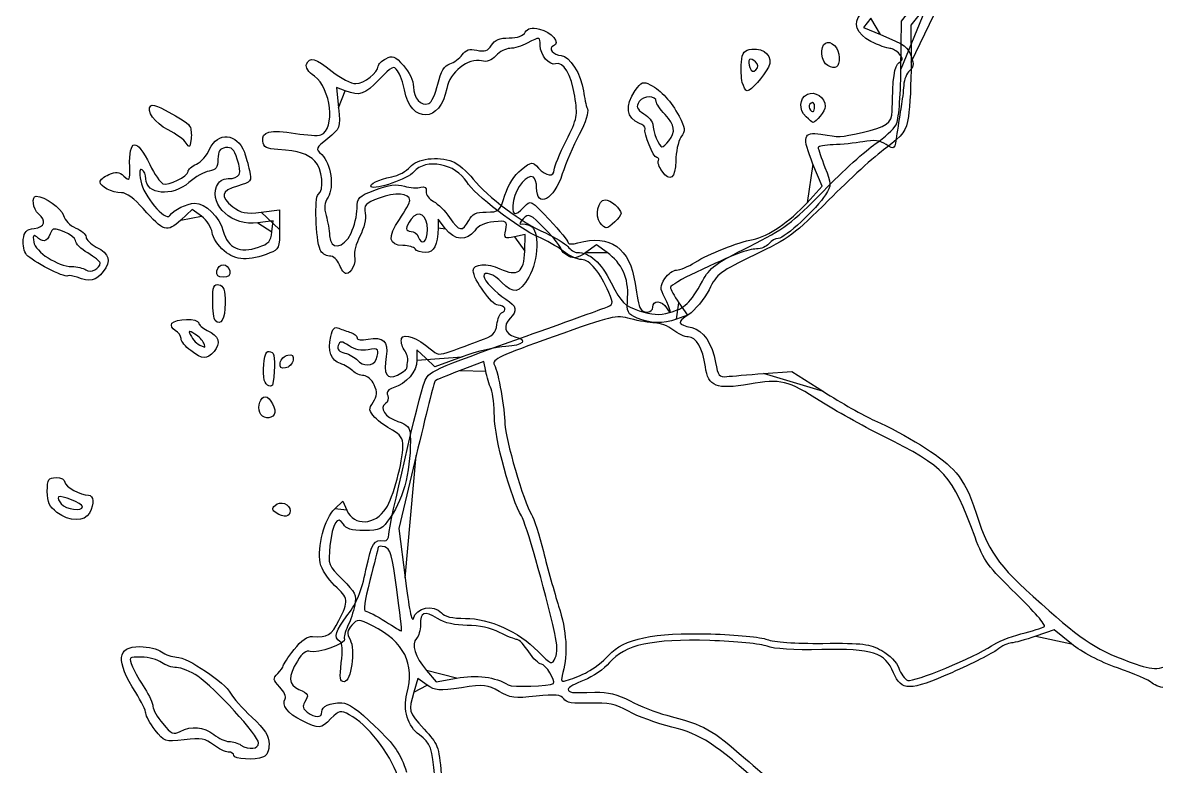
# Model space of a CAD drawing. Extents: x 0 to 210, y 0 to 297.
# Drawn here: x 36.55 to 78.96, y 201.49 to 229.34 of the extents above; entities that cross this region are included whole.
import ezdxf

# ---------------------------------------------------------------- set-up
doc = ezdxf.new("R2010")
doc.units = 0
doc.layers.get('0').update_dxf_attribs({"linetype": 'CONTINUOUS'})

msp = doc.modelspace()

# ---------------------------------------------------------------- linework, layer by layer
at = {"color": 7}
for points in [[(69.406564, 227.596096), (69.427916, 229.391469), (70.918901, 231.28416)], [(71.503534, 231.409354), (69.780719, 229.246758), (69.786316, 227.853457)], [(68.27619, 229.50466), (68.001378, 229.155293), (68.638365, 228.888372)], [(63.970043, 227.867153), (63.970043, 227.867153)], [(66.671467, 227.72869), (66.671467, 227.72869)], [(63.473363, 227.100436), (63.473363, 227.100436)], [(48.620287, 226.781115), (48.295705, 226.904522), (48.364896, 226.141462)], [(66.180406, 226.204533), (66.180406, 226.204533)], [(65.860563, 225.811068), (65.860563, 225.811068)], [(42.67034, 224.829701), (42.67034, 224.829701)], [(60.729078, 224.912682), (60.729078, 224.912686)], [(65.897547, 222.596109), (66.455552, 223.209855), (66.117666, 224.041395)], [(60.469239, 223.774895), (60.469239, 223.774895)], [(43.243028, 222.085373), (42.892178, 222.346132), (42.460474, 221.94267)], [(45.46965, 222.244061), (46.162025, 222.330567), (46.162025, 221.593482)], [(45.873941, 221.4995), (45.915106, 221.913734), (45.347141, 221.837668)], [(52.367076, 221.620189), (52.096864, 221.982364), (52.090898, 221.653114)], [(58.148133, 221.848953), (58.148133, 221.848953)], [(45.873941, 221.4995), (45.873941, 221.4995)], [(48.83748, 221.460033), (48.83748, 221.460033)], [(51.69342, 221.591397), (51.69342, 221.591397)], [(55.333977, 220.785776), (55.352786, 221.404442), (54.953687, 221.316786)], [(58.4121, 220.729801), (58.015014, 221.012551), (57.623389, 220.73369)], [(44.089609, 220.788008), (44.089609, 220.788008)], [(39.445332, 220.339233), (39.445332, 220.339233)], [(38.589282, 219.802092), (38.589282, 219.802092)], [(43.816499, 220.039791), (43.816499, 220.039791)], [(61.09968, 218.849245), (61.418651, 218.379217), (61.014178, 218.238217)], [(43.750271, 218.182273), (43.750271, 218.182273)], [(43.323802, 217.342776), (43.323802, 217.342776)], [(42.836603, 217.058776), (42.836603, 217.058776)], [(52.98551, 216.82445), (51.972851, 216.455844), (51.635586, 216.772688), (51.29832, 217.089533), (51.29832, 216.694434)], [(46.184502, 216.602121), (46.184502, 216.602121)], [(49.769681, 216.725141), (49.769681, 216.725141)], [(53.873549, 216.284445), (53.796552, 216.644722), (52.916801, 216.313585)], [(45.586557, 215.957095), (45.586557, 215.957095)], [(64.270761, 216.199453), (65.32436, 216.279356), (66.509659, 215.524873)], [(45.419452, 214.738871), (45.419452, 214.738871)], [(51.270923, 213.130709), (50.618599, 210.392773), (50.853036, 208.548974)], [(48.22307, 211.135628), (48.521927, 211.416391), (48.675028, 211.08037)], [(37.832008, 211.000582), (37.832008, 211.000582)], [(38.786832, 211.21995), (38.786832, 211.21995)], [(46.031426, 210.981957), (46.031426, 210.981957)], [(50.544141, 208.110361), (50.544141, 208.110361)], [(75.786061, 206.081679), (75.146093, 206.602268), (74.449621, 206.361698)], [(56.458678, 206.470549), (56.458678, 206.470549)], [(51.655357, 205.087507), (52.022669, 204.655135), (52.776423, 204.797206)], [(57.685764, 205.028672), (57.685764, 205.028672)], [(51.678544, 204.537129), (51.334402, 204.776815), (51.18467, 204.277049)], [(56.406621, 204.599141), (56.406621, 204.599141)], [(45.371826, 202.368422), (45.371826, 202.368422)], [(44.449927, 201.898133), (44.449927, 201.898133)]]:
    msp.add_lwpolyline(points, close=True, dxfattribs=at)
for points in [[(68.282357, 228.635884), (67.744534, 228.910261), (67.589324, 229.330947), (67.908251, 229.649874)], [(55.355032, 228.977192), (55.444431, 229.136938), (55.576698, 229.166883), (55.889471, 229.098187)], [(55.889471, 229.098187), (56.327616, 229.001954), (56.690744, 228.564933), (56.410249, 228.471434)], [(54.088973, 228.492522), (54.211292, 228.688384), (54.39634, 228.764907), (54.747657, 228.764907)], [(54.747657, 228.764907), (55.060082, 228.764907), (55.279063, 228.841443), (55.355032, 228.977192)], [(55.907816, 228.478953), (55.907816, 228.818885), (55.909212, 228.818622), (55.428996, 228.568169)], [(66.581274, 228.570923), (66.789733, 228.699758), (67.102305, 228.376574), (67.102305, 228.032204)], [(68.990581, 228.369808), (68.887911, 228.369808), (68.569211, 228.489543), (68.282357, 228.635884)], [(68.638365, 228.888372), (69.59008, 228.48957), (69.659437, 228.4393), (69.799155, 228.047032)], [(52.990322, 228.132949), (53.12394, 228.322819), (53.260534, 228.364728), (53.543318, 228.302618)], [(53.543318, 228.302618), (53.83555, 228.238434), (53.956604, 228.280564), (54.088973, 228.492522)], [(54.775854, 228.370619), (54.624101, 228.370224), (54.389635, 228.247921), (54.254816, 228.098948)], [(55.428996, 228.568169), (55.22152, 228.459963), (54.927605, 228.371065), (54.775854, 228.370619)], [(56.488223, 227.790685), (56.266932, 227.705768), (55.907816, 228.131621), (55.907816, 228.478953)], [(56.410249, 228.471434), (56.183757, 228.395937), (56.409591, 228.106408), (56.69505, 228.106408)], [(63.43793, 227.85771), (63.473307, 228.228045), (63.539352, 228.310775), (63.826176, 228.344033)], [(63.826176, 228.344033), (64.316085, 228.400839), (64.645383, 228.045539), (64.451588, 227.669237)], [(66.671467, 227.72869), (66.422412, 227.868069), (66.361679, 228.435205), (66.581274, 228.570923)], [(69.349539, 228.16222), (69.254777, 228.276393), (69.093249, 228.369808), (68.990581, 228.369808)], [(47.46092, 227.329102), (47.240166, 227.486293), (47.125079, 227.665303), (47.169817, 227.78189)], [(47.169817, 227.78189), (47.282161, 228.074654), (47.48972, 228.015997), (48.123136, 227.51248)], [(49.849625, 227.706675), (49.849625, 227.776562), (49.979139, 227.903054), (50.137434, 227.987771)], [(50.137434, 227.987771), (50.389558, 228.122705), (50.471204, 228.090363), (50.795934, 227.726928)], [(52.084878, 227.037611), (52.201199, 227.522493), (52.320619, 227.725307), (52.528461, 227.790958)], [(53.716974, 227.901555), (53.222114, 228.025758), (52.520154, 227.472268), (52.414109, 226.874254)], [(52.528461, 227.790958), (52.684888, 227.840369), (52.892725, 227.994264), (52.990322, 228.132949)], [(54.254816, 228.098948), (54.090621, 227.917515), (53.91305, 227.852344), (53.716974, 227.901555)], [(57.203516, 226.588887), (57.077418, 227.392998), (56.775182, 227.900801), (56.488223, 227.790685)], [(56.69505, 228.106408), (57.002567, 228.106408), (57.457625, 227.385854), (57.529897, 226.784482)], [(63.473363, 227.100436), (63.430429, 227.271499), (63.414484, 227.612273), (63.43793, 227.85771)], [(63.743053, 227.951853), (63.703924, 227.912724), (63.710805, 227.779345), (63.758345, 227.655456)], [(63.970043, 227.867153), (63.884328, 227.952868), (63.782183, 227.990982), (63.743053, 227.951853)], [(63.985335, 227.570756), (64.084938, 227.670359), (64.080483, 227.756713), (63.970043, 227.867153)], [(67.102305, 228.032204), (67.102305, 227.655927), (66.969131, 227.56211), (66.671467, 227.72869)], [(69.080729, 226.022085), (69.097849, 227.268981), (69.162163, 227.732351), (69.332741, 227.837774)], [(69.332741, 227.837774), (69.48945, 227.934627), (69.492325, 227.990174), (69.349539, 228.16222)], [(69.786316, 227.853457), (69.789398, 227.087142), (69.745605, 226.175119), (69.689011, 225.826739)], [(69.799155, 228.047032), (69.898041, 227.769405), (69.882631, 227.650521), (69.732641, 227.533876)], [(48.123136, 227.51248), (48.441178, 227.259661), (48.841217, 227.052809), (49.01211, 227.052809)], [(49.01211, 227.052809), (49.321649, 227.052809), (49.849625, 227.465012), (49.849625, 227.706675)], [(50.57793, 227.530616), (50.425649, 227.738872), (50.36529, 227.710697), (49.887335, 227.208264)], [(50.835151, 226.815437), (50.785454, 227.083275), (50.669705, 227.405106), (50.57793, 227.530616)], [(50.795934, 227.726928), (51.019386, 227.476842), (51.166624, 227.16235), (51.166624, 226.935158)], [(64.451588, 227.669237), (64.26525, 227.307413), (63.797821, 226.789409), (63.65766, 226.789409)], [(63.758345, 227.655456), (63.8196, 227.495829), (63.885732, 227.471152), (63.985335, 227.570756)], [(69.229532, 225.509833), (69.323905, 225.686171), (69.393619, 226.507731), (69.406564, 227.596096)], [(69.732641, 227.533876), (69.625273, 227.450377), (69.525973, 227.204264), (69.511978, 226.986959)], [(47.701241, 225.134401), (48.26024, 225.348909), (48.092665, 226.87926), (47.46092, 227.329102)], [(49.887335, 227.208264), (49.342332, 226.635345), (49.162842, 226.574836), (48.620287, 226.781115)], [(51.166624, 226.935158), (51.166624, 226.51649), (51.459397, 226.195162), (51.742037, 226.303621)], [(51.742037, 226.303621), (51.843053, 226.342386), (51.997332, 226.672681), (52.084878, 227.037611)], [(59.4662, 226.792903), (59.700805, 227.122376), (59.766865, 227.14801), (60.027692, 227.010784)], [(60.027692, 227.010784), (60.448188, 226.789551), (60.806178, 226.398158), (61.107786, 225.829903)], [(63.65766, 226.789409), (63.599232, 226.789409), (63.516299, 226.929371), (63.473363, 227.100436)], [(69.511978, 226.986959), (69.497982, 226.769654), (69.454516, 226.414065), (69.415388, 226.19676)], [(52.414109, 226.874254), (52.184805, 225.581166), (51.071857, 225.539708), (50.835151, 226.815437)], [(56.880755, 224.916201), (57.3058, 225.760231), (57.321061, 225.839313), (57.203516, 226.588887)], [(57.529897, 226.784482), (57.560039, 226.53367), (57.626196, 226.231007), (57.676911, 226.111896)], [(59.629559, 225.565243), (59.130579, 225.749385), (59.066429, 226.231477), (59.4662, 226.792903)], [(60.253911, 226.373201), (60.253911, 226.617346), (59.76815, 226.621966), (59.616579, 226.379259)], [(65.860563, 225.811068), (65.578199, 226.093432), (65.600384, 226.488259), (65.907859, 226.652814)], [(65.907859, 226.652814), (66.186237, 226.801798), (66.575505, 226.535898), (66.575505, 226.19676)], [(41.99013, 225.321367), (41.485496, 225.576667), (41.154426, 226.040107), (41.342398, 226.228078)], [(41.342398, 226.228078), (41.384923, 226.270604), (41.553313, 226.233609), (41.716597, 226.145863)], [(41.716597, 226.145863), (42.620878, 225.659934), (42.760594, 225.566327), (42.822538, 225.404905)], [(48.364896, 226.141462), (48.432886, 225.391653), (48.425894, 225.371866), (47.962223, 225.001893)], [(57.676911, 226.111896), (57.733662, 225.978612), (57.614654, 225.60587), (57.367435, 225.142589)], [(59.616579, 226.379259), (59.48944, 226.175676), (59.518144, 226.101313), (59.793515, 225.920883)], [(60.583161, 225.896032), (60.402074, 226.091327), (60.253911, 226.306054), (60.253911, 226.373201)], [(66.046558, 226.327132), (65.972941, 226.281635), (65.946806, 226.18924), (65.988481, 226.121809)], [(65.988481, 226.121809), (66.101378, 225.939136), (66.180406, 225.973198), (66.180406, 226.204533)], [(66.180406, 226.204533), (66.180406, 226.31746), (66.120174, 226.372629), (66.046558, 226.327132)], [(66.575505, 226.19676), (66.575505, 226.038429), (66.237703, 225.60411), (66.114556, 225.60411)], [(69.415388, 226.19676), (69.376258, 225.979455), (69.306606, 225.523583), (69.260605, 225.18371)], [(59.793515, 225.920883), (59.974298, 225.802429), (60.122211, 225.62729), (60.122211, 225.531683)], [(60.729078, 224.912686), (60.987453, 225.253054), (60.950891, 225.499452), (60.583161, 225.896032)], [(61.107786, 225.829903), (61.341279, 225.389982), (61.348699, 225.306434), (61.177678, 225.042898)], [(66.114556, 225.60411), (66.088686, 225.60411), (65.974389, 225.697241), (65.860563, 225.811068)], [(67.95836, 225.228289), (68.851399, 225.424204), (69.074688, 225.582126), (69.080729, 226.022085)], [(69.689011, 225.826739), (69.596037, 225.254397), (69.514217, 225.140105), (68.840474, 224.64144)], [(42.67034, 224.829701), (42.598806, 224.947037), (42.292712, 225.168288), (41.99013, 225.321367)], [(42.822538, 225.404905), (42.859839, 225.307699), (42.870118, 225.090511), (42.84538, 224.922265)], [(43.542694, 224.596257), (43.836898, 225.264194), (44.573185, 225.204021), (44.841967, 224.490074)], [(45.529544, 224.895519), (45.477038, 225.263474), (45.792488, 225.338132), (46.759179, 225.18654)], [(59.833037, 225.377301), (59.848556, 225.433642), (59.756992, 225.518217), (59.629559, 225.565243)], [(60.271898, 224.287112), (60.142024, 224.287112), (59.780273, 225.185751), (59.833037, 225.377301)], [(60.122211, 225.531683), (60.122211, 225.279053), (60.364185, 224.682207), (60.466608, 224.682207)], [(66.117666, 224.041395), (65.699183, 225.071287), (65.750304, 225.265003), (66.412222, 225.157589)], [(66.412222, 225.157589), (67.129193, 225.041241), (67.099567, 225.039886), (67.95836, 225.228289)], [(68.450254, 224.798974), (68.793234, 225.029958), (69.143908, 225.349844), (69.229532, 225.509833)], [(40.551427, 223.9343), (40.525444, 225.005287), (40.808445, 225.038833), (41.303899, 224.023496)], [(42.84538, 224.922265), (42.806807, 224.659941), (42.781871, 224.646754), (42.67034, 224.829701)], [(46.096179, 224.581258), (45.673496, 224.609423), (45.561507, 224.671534), (45.529544, 224.895519)], [(46.759179, 225.18654), (47.180051, 225.120541), (47.603979, 225.097079), (47.701241, 225.134401)], [(47.962223, 225.001893), (47.505365, 224.637357), (47.498149, 224.618121), (47.73538, 224.397107)], [(56.434615, 223.829449), (56.434615, 223.93991), (56.635378, 224.428948), (56.880755, 224.916201)], [(57.367435, 225.142589), (57.146507, 224.72858), (56.863647, 224.065947), (56.738858, 223.670069)], [(60.466608, 224.682207), (60.514742, 224.682207), (60.632853, 224.785921), (60.729078, 224.912682)], [(61.177678, 225.042898), (61.072444, 224.880737), (60.984526, 224.486603), (60.982303, 224.167042)], [(67.9885, 224.877517), (67.682179, 224.8214), (67.179678, 224.770885), (66.87183, 224.765261)], [(68.861205, 224.772652), (68.623999, 224.928075), (68.406887, 224.954164), (67.9885, 224.877517)], [(69.260605, 225.18371), (69.177103, 224.566772), (69.176447, 224.566098), (68.861205, 224.772652)], [(43.048819, 224.039357), (43.219864, 224.11729), (43.442108, 224.367895), (43.542694, 224.596257)], [(44.140914, 224.656784), (43.923742, 224.625833), (43.856276, 224.523778), (43.853006, 224.221262)], [(44.578302, 224.231334), (44.457489, 224.597402), (44.363787, 224.688546), (44.140914, 224.656784)], [(44.841967, 224.490074), (44.897629, 224.342227), (44.984279, 224.032207), (45.034525, 223.801139)], [(47.482378, 224.152061), (47.198772, 224.435668), (46.901973, 224.527563), (46.096179, 224.581258)], [(47.73538, 224.397107), (48.078971, 224.077003), (48.213879, 223.173289), (47.973627, 222.801155)], [(66.87183, 224.765261), (66.563981, 224.759638), (66.312105, 224.711212), (66.312105, 224.657649)], [(66.312105, 224.657649), (66.312105, 224.604087), (66.42636, 224.270395), (66.566006, 223.916112)], [(66.509655, 223.033256), (67.234005, 223.773416), (68.107273, 224.567989), (68.450254, 224.798974)], [(68.840474, 224.64144), (68.430373, 224.337906), (67.471478, 223.462988), (66.709598, 222.697178)], [(41.303899, 224.023496), (41.476863, 223.669038), (41.696215, 223.346705), (41.791347, 223.307201)], [(42.737828, 223.766518), (42.737828, 223.838646), (42.877774, 223.961423), (43.048819, 224.039357)], [(43.853006, 224.221262), (43.849582, 223.903829), (43.785323, 223.817102), (43.526155, 223.780076)], [(44.240361, 223.496912), (44.678847, 223.496912), (44.761443, 223.676411), (44.578302, 224.231334)], [(47.604295, 222.900287), (47.842604, 223.04757), (47.762293, 223.872146), (47.482378, 224.152061)], [(51.039008, 223.929763), (51.297912, 224.249494), (52.07124, 224.349174), (52.634451, 224.135408)], [(53.162605, 223.372016), (52.768829, 224.05813), (51.611655, 224.2772), (51.182262, 223.746922)], [(52.634451, 224.135408), (52.826061, 224.062682), (53.173913, 223.765405), (53.407457, 223.474792)], [(55.201545, 223.827903), (55.607294, 224.14545), (55.612192, 224.14591), (55.845371, 223.888248)], [(60.333026, 224.176875), (60.370497, 224.237506), (60.342983, 224.287112), (60.271898, 224.287112)], [(60.469239, 223.774895), (60.356851, 223.935353), (60.295555, 224.116244), (60.333026, 224.176875)], [(60.982303, 224.167042), (60.977706, 223.506075), (60.76917, 223.346686), (60.469239, 223.774895)], [(39.445332, 223.372669), (39.445332, 223.444109), (39.593253, 223.569957), (39.774047, 223.652331)], [(39.774047, 223.652331), (40.039426, 223.773246), (40.147271, 223.761819), (40.333771, 223.593022)], [(40.333771, 223.593022), (40.550614, 223.39676), (40.563961, 223.417688), (40.551427, 223.9343)], [(41.01733, 223.831354), (40.922143, 223.890183), (40.905674, 223.755463), (40.965957, 223.411101)], [(41.15743, 223.493774), (41.15743, 223.631821), (41.094385, 223.783731), (41.01733, 223.831354)], [(41.791347, 223.307201), (41.998355, 223.221241), (42.737828, 223.580099), (42.737828, 223.766518)], [(43.526155, 223.780076), (43.348735, 223.754729), (43.007821, 223.562118), (42.768568, 223.352052)], [(45.034525, 223.801139), (45.122037, 223.398705), (45.103335, 223.37426), (44.590356, 223.220568)], [(49.590036, 223.19061), (49.487235, 223.285434), (49.86962, 223.471348), (50.354582, 223.562328)], [(51.182262, 223.746922), (50.976248, 223.492506), (49.733485, 223.058293), (49.590036, 223.19061)], [(50.354582, 223.562328), (50.60549, 223.609397), (50.913481, 223.774744), (51.039008, 223.929763)], [(54.592975, 222.876843), (54.718376, 223.27311), (54.944814, 223.626982), (55.201545, 223.827903)], [(55.658134, 223.554284), (55.439176, 223.689608), (54.999904, 223.171166), (54.912093, 222.673788)], [(55.776116, 223.167663), (55.776116, 223.3402), (55.723024, 223.51418), (55.658134, 223.554284)], [(56.738858, 223.670069), (56.434757, 222.705362), (55.776116, 222.361649), (55.776116, 223.167663)], [(55.845371, 223.888248), (56.125033, 223.579226), (56.434615, 223.548333), (56.434615, 223.829449)], [(66.566006, 223.916112), (66.8105, 223.295825), (66.811227, 223.25783), (66.585614, 222.890561)], [(40.243194, 222.970113), (39.891747, 222.970113), (39.445332, 223.195349), (39.445332, 223.372669)], [(40.965957, 223.411101), (41.062237, 222.861113), (41.881749, 221.88071), (42.050142, 222.114064)], [(42.768568, 223.352052), (42.144905, 222.804469), (41.15743, 222.89133), (41.15743, 223.493774)], [(45.347141, 221.837668), (44.402749, 221.711187), (43.535146, 222.47762), (43.804314, 223.200588)], [(43.804314, 223.200588), (43.877915, 223.398273), (44.023065, 223.496912), (44.240361, 223.496912)], [(44.590356, 223.220568), (43.962944, 223.032591), (43.918323, 222.833204), (44.416051, 222.441692)], [(49.74485, 223.075693), (50.249266, 223.263856), (50.535404, 223.30123), (50.828354, 223.217214)], [(50.828354, 223.217214), (51.047296, 223.154422), (51.325254, 223.134411), (51.446036, 223.172746)], [(51.446036, 223.172746), (51.596699, 223.220565), (51.659666, 223.171113), (51.646606, 223.015208)], [(55.838937, 221.316641), (55.120684, 221.616745), (53.420708, 222.922297), (53.162605, 223.372016)], [(53.407457, 223.474792), (53.935058, 222.818262), (55.233059, 221.84978), (56.105365, 221.461793)], [(37.140584, 222.179914), (36.930528, 222.354245), (36.867234, 222.838413), (37.054499, 222.838413)], [(37.054499, 222.838413), (37.367948, 222.838413), (38.005989, 222.386041), (38.073841, 222.1157)], [(41.055502, 222.374899), (40.734141, 222.739983), (40.420077, 222.970113), (40.243194, 222.970113)], [(47.678107, 220.82999), (47.513528, 221.240048), (47.45757, 222.809606), (47.604295, 222.900287)], [(47.973627, 222.801155), (47.839177, 222.592903), (47.817849, 222.395853), (47.899258, 222.114064)], [(49.059422, 222.372728), (49.059422, 222.791251), (49.103486, 222.836442), (49.74485, 223.075693)], [(49.890213, 222.769915), (49.361824, 222.568121), (49.305157, 222.506809), (49.363753, 222.20029)], [(51.034924, 222.684013), (51.034924, 222.951778), (50.476199, 222.993706), (49.890213, 222.769915)], [(50.644075, 221.968234), (50.859042, 222.286755), (51.034924, 222.608855), (51.034924, 222.684013)], [(51.646606, 223.015208), (51.636135, 222.890226), (51.760321, 222.72007), (51.922571, 222.637082)], [(53.895208, 222.245764), (54.374409, 222.245764), (54.400829, 222.269659), (54.592975, 222.876843)], [(55.316122, 222.44437), (55.553096, 222.706223), (55.562365, 222.701394), (56.258432, 221.953465)], [(58.148133, 221.848953), (57.946482, 222.091928), (58.082112, 222.706713), (58.337365, 222.706713)], [(58.337365, 222.706713), (58.535081, 222.706713), (58.936913, 222.361014), (58.936913, 222.190919)], [(63.743942, 220.961366), (65.056064, 221.619045), (65.31683, 221.814394), (66.509655, 223.033256)], [(66.709598, 222.697178), (65.443777, 221.424828), (65.205035, 221.247687), (63.940172, 220.64231)], [(66.585614, 222.890561), (66.274913, 222.384778), (65.055843, 221.258015), (64.819326, 221.258015)], [(42.460474, 221.94267), (41.949785, 221.465389), (41.821287, 221.504922), (41.055502, 222.374899)], [(42.050142, 222.114064), (42.200501, 222.322427), (42.710955, 222.575013), (42.98168, 222.575013)], [(42.98168, 222.575013), (43.389603, 222.575013), (43.907822, 222.067349), (44.053983, 221.524551)], [(44.416051, 222.441692), (44.723616, 222.199761), (44.880123, 222.170404), (45.46965, 222.244061)], [(48.83748, 221.460033), (48.959548, 221.716013), (49.059422, 222.126725), (49.059422, 222.372728)], [(51.69342, 221.591397), (51.69342, 222.145628), (51.358762, 222.357461), (51.081725, 221.978591)], [(51.922571, 222.637082), (52.084821, 222.554094), (52.353875, 222.283936), (52.520466, 222.03673)], [(54.912093, 222.673788), (54.814325, 222.120001), (54.951884, 222.041891), (55.316122, 222.44437)], [(63.874674, 221.221875), (64.434424, 221.328978), (65.248006, 221.881685), (65.897547, 222.596109)], [(36.975959, 221.628937), (37.373805, 221.674714), (37.448418, 221.924434), (37.140584, 222.179914)], [(38.073841, 222.1157), (38.117539, 221.94159), (38.318319, 221.738075), (38.53489, 221.648368)], [(43.635094, 221.480195), (43.612425, 221.669625), (43.435996, 221.941956), (43.243028, 222.085373)], [(47.899258, 222.114064), (47.962038, 221.896759), (48.020717, 221.555986), (48.029656, 221.35679)], [(49.363753, 222.20029), (49.402209, 221.999112), (49.320903, 221.644099), (49.167508, 221.343421)], [(50.777842, 220.994615), (50.239083, 220.994615), (50.196443, 221.30497), (50.644075, 221.968234)], [(51.081725, 221.978591), (50.85372, 221.666774), (50.855295, 221.521414), (51.086677, 221.521414)], [(52.520466, 222.03673), (52.871104, 221.516418), (53.014292, 221.495339), (53.236709, 221.931291)], [(53.236709, 221.931291), (53.363124, 222.179068), (53.502782, 222.245764), (53.895208, 222.245764)], [(54.174033, 221.878775), (53.832791, 221.846973), (53.592728, 221.734646), (53.459507, 221.544447)], [(54.621261, 221.5779), (54.68528, 221.912796), (54.667489, 221.924766), (54.174033, 221.878775)], [(55.274289, 221.993898), (55.151902, 221.869293), (55.111031, 221.780684), (55.183466, 221.796987)], [(56.097413, 221.602478), (55.530714, 222.185569), (55.48425, 222.207664), (55.274289, 221.993898)], [(56.258432, 221.953465), (56.645073, 221.538018), (56.961415, 221.15119), (56.961415, 221.093851)], [(58.382943, 221.653114), (58.343191, 221.653114), (58.237526, 221.741243), (58.148133, 221.848953)], [(58.936913, 222.190919), (58.936913, 222.078895), (58.498335, 221.653114), (58.382943, 221.653114)], [(36.571343, 221.217126), (36.604934, 221.510076), (36.689312, 221.595955), (36.975959, 221.628937)], [(37.137972, 221.260181), (36.941388, 221.423332), (36.922631, 221.408662), (36.963311, 221.123573)], [(37.6337, 221.558484), (37.492751, 221.160478), (37.356731, 221.078629), (37.137972, 221.260181)], [(38.523432, 221.17484), (38.523432, 221.375873), (37.69546, 221.732886), (37.6337, 221.558484)], [(38.53489, 221.648368), (38.745893, 221.560968), (38.918532, 221.409273), (38.918532, 221.311269)], [(44.089609, 220.788008), (43.862295, 220.97928), (43.657763, 221.290764), (43.635094, 221.480195)], [(44.053983, 221.524551), (44.223665, 220.894397), (44.673777, 220.69077), (45.371826, 220.928369)], [(45.371826, 220.928369), (45.750979, 221.057424), (45.840081, 221.158771), (45.873941, 221.4995)], [(46.162025, 221.593482), (46.162025, 220.911556), (46.134921, 220.845786), (45.79985, 220.714628)], [(48.029656, 221.35679), (48.054664, 220.799463), (48.552837, 220.863131), (48.83748, 221.460033)], [(51.086677, 221.521414), (51.18758, 221.521414), (51.304249, 221.432517), (51.345944, 221.323865)], [(51.345944, 221.323865), (51.485308, 220.960696), (51.69342, 221.12093), (51.69342, 221.591397)], [(52.090898, 221.653114), (52.079163, 221.006269), (51.938669, 220.731215), (51.619986, 220.731215)], [(53.459507, 221.544447), (53.180799, 221.146535), (52.695349, 221.180193), (52.367076, 221.620189)], [(54.953687, 221.316786), (54.577523, 221.234166), (54.55842, 221.249171), (54.621261, 221.5779)], [(55.183466, 221.796987), (55.255901, 221.813292), (55.41888, 221.781249), (55.545641, 221.725782)], [(55.545641, 221.725782), (55.895232, 221.572812), (55.857268, 220.46457), (55.479791, 219.803498)], [(56.698015, 220.862494), (56.698015, 220.9296), (56.427744, 221.262593), (56.097413, 221.602478)], [(56.105365, 221.461793), (56.46754, 221.300703), (56.845203, 221.070421), (56.944615, 220.950057)], [(57.323589, 221.089939), (58.525831, 221.423032), (59.273352, 220.892655), (59.459694, 219.57434)], [(36.694771, 220.647127), (36.603542, 220.757049), (36.548, 221.013549), (36.571343, 221.217126)], [(36.963311, 221.123573), (37.015545, 220.757504), (37.864572, 220.211263), (38.391733, 220.204566)], [(38.984382, 220.713765), (38.73086, 220.863347), (38.523432, 221.07083), (38.523432, 221.17484)], [(38.918532, 221.311269), (38.918532, 221.213264), (39.089145, 221.044852), (39.297672, 220.937019)], [(49.167508, 221.343421), (49.02346, 221.061061), (48.932464, 220.727326), (48.965292, 220.601784)], [(51.232474, 220.862915), (51.187707, 220.93535), (50.983123, 220.994615), (50.777842, 220.994615)], [(56.767928, 220.785034), (56.539183, 220.959506), (56.121136, 221.198729), (55.838937, 221.316641)], [(56.961415, 221.093851), (56.961415, 221.036511), (57.124393, 221.034752), (57.323589, 221.089939)], [(61.702617, 220.362026), (62.225246, 220.688934), (63.28788, 221.109597), (63.874674, 221.221875)], [(64.468307, 221.060465), (64.378134, 220.951812), (64.170688, 220.862915), (64.007316, 220.862915)], [(64.819326, 221.258015), (64.716439, 221.258015), (64.558481, 221.169117), (64.468307, 221.060465)], [(38.232045, 219.853965), (38.103132, 219.779655), (36.899166, 220.400845), (36.694771, 220.647127)], [(39.445332, 220.339233), (39.445332, 220.395644), (39.237904, 220.564183), (38.984382, 220.713765)], [(39.297672, 220.937019), (39.806433, 220.673927), (39.878664, 220.420241), (39.560113, 220.015271)], [(45.79985, 220.714628), (44.996737, 220.400259), (44.526442, 220.420438), (44.089609, 220.788008)], [(48.023177, 220.599515), (47.884264, 220.599515), (47.728982, 220.703229), (47.678107, 220.82999)], [(48.400927, 220.270266), (48.327462, 220.463493), (48.171403, 220.599515), (48.023177, 220.599515)], [(48.965292, 220.601784), (49.033546, 220.340784), (48.845528, 219.941016), (48.654523, 219.941016)], [(51.619986, 220.731215), (51.451621, 220.731215), (51.277241, 220.79048), (51.232474, 220.862915)], [(54.405465, 220.123951), (55.067527, 219.809781), (55.309547, 219.982288), (55.333977, 220.785776)], [(56.96489, 220.597656), (56.818108, 220.676211), (56.698015, 220.795387), (56.698015, 220.862494)], [(57.458753, 220.467813), (57.307543, 220.467813), (56.996672, 220.610562), (56.767928, 220.785034)], [(56.944615, 220.950057), (57.044029, 220.829692), (57.204219, 220.731213), (57.300593, 220.731213)], [(57.623389, 220.73369), (57.310801, 220.511108), (57.177904, 220.483654), (56.96489, 220.597656)], [(57.300593, 220.731213), (57.769863, 220.731213), (58.164987, 220.376971), (58.570272, 219.592904)], [(59.181516, 219.048446), (59.225928, 219.770654), (58.968219, 220.333808), (58.4121, 220.729801)], [(64.007316, 220.862915), (63.680364, 220.862915), (63.174114, 220.667537), (61.735535, 219.986163)], [(61.979352, 219.660093), (62.259704, 220.170542), (62.458151, 220.316885), (63.743942, 220.961366)], [(63.940172, 220.64231), (62.641037, 220.020528), (62.535837, 219.940401), (62.228074, 219.338265)], [(38.391733, 220.204566), (38.57282, 220.202261), (38.807892, 220.145415), (38.914115, 220.078233)], [(38.914115, 220.078233), (39.106469, 219.956575), (39.445332, 220.123067), (39.445332, 220.339233)], [(43.816499, 220.039791), (43.840911, 220.166552), (43.948158, 220.270266), (44.054827, 220.270266)], [(44.054827, 220.270266), (44.161496, 220.270266), (44.268743, 220.166552), (44.293155, 220.039791)], [(48.654523, 219.941016), (48.583895, 219.941016), (48.469776, 220.089178), (48.400927, 220.270266)], [(53.405518, 220.054367), (53.405518, 220.312003), (53.931974, 220.348636), (54.405465, 220.123951)], [(58.476352, 219.236153), (58.171224, 219.966319), (57.756919, 220.467813), (57.458753, 220.467813)], [(61.014228, 220.073208), (61.139319, 220.073472), (61.449094, 220.203448), (61.702617, 220.362026)], [(38.589282, 219.802092), (38.444413, 219.860372), (38.283656, 219.883716), (38.232045, 219.853965)], [(39.560113, 220.015271), (39.287512, 219.668713), (39.050306, 219.616627), (38.589282, 219.802092)], [(44.054827, 219.809316), (43.856467, 219.809316), (43.785357, 219.878083), (43.816499, 220.039791)], [(44.293155, 220.039791), (44.324297, 219.878083), (44.253187, 219.809316), (44.054827, 219.809316)], [(54.339931, 218.755717), (54.104801, 218.755717), (53.405518, 219.727583), (53.405518, 220.054367)], [(54.478219, 219.614042), (54.184191, 219.924021), (53.795527, 220.055766), (53.804999, 219.842241)], [(53.804999, 219.842241), (53.812256, 219.67863), (54.238326, 219.231539), (54.623742, 218.983102)], [(55.479791, 219.803498), (55.13638, 219.202083), (54.909657, 219.159197), (54.478219, 219.614042)], [(60.57459, 219.035693), (60.387217, 219.398031), (60.387493, 219.463322), (60.577632, 219.753502)], [(60.577632, 219.753502), (60.692668, 219.929069), (60.889137, 220.072937), (61.014228, 220.073208)], [(61.735535, 219.986163), (61.210382, 219.737428), (60.780711, 219.485621), (60.780711, 219.426595)], [(43.659727, 218.919024), (43.659727, 219.463567), (43.695986, 219.558247), (43.890202, 219.520845)], [(43.890202, 219.520845), (44.072329, 219.48577), (44.120677, 219.341002), (44.120677, 218.830739)], [(58.570272, 219.592904), (58.960958, 218.837081), (59.062345, 218.736358), (59.619179, 218.550868)], [(59.459694, 219.57434), (59.522608, 219.129243), (59.612013, 218.703704), (59.65837, 218.628695)], [(60.750638, 218.484216), (61.326152, 218.639186), (61.521124, 218.825773), (61.979352, 219.660093)], [(60.780711, 219.426595), (60.780711, 219.367568), (60.924247, 219.10776), (61.09968, 218.849245)], [(62.228074, 219.338265), (62.047724, 218.985408), (61.705688, 218.566472), (61.467996, 218.407295)], [(43.750271, 218.182273), (43.700471, 218.232073), (43.659727, 218.56361), (43.659727, 218.919024)], [(54.623742, 218.983102), (55.037, 218.716717), (55.071832, 218.559418), (54.781788, 218.269374)], [(58.308199, 218.649933), (58.660875, 218.777062), (58.663845, 218.787416), (58.476352, 219.236153)], [(59.534442, 218.275533), (59.172969, 218.429707), (59.146969, 218.486649), (59.181516, 219.048446)], [(60.122211, 218.689867), (60.122211, 218.961359), (60.474232, 218.938908), (60.638462, 218.656942)], [(60.638462, 218.656942), (60.853295, 218.288097), (60.801083, 218.597702), (60.57459, 219.035693)], [(44.120677, 218.830739), (44.120677, 218.232847), (43.967631, 217.964913), (43.750271, 218.182273)], [(54.291834, 218.033771), (54.320305, 218.249754), (54.399224, 218.446222), (54.467209, 218.470367)], [(54.467209, 218.470367), (54.689162, 218.549195), (54.597046, 218.755717), (54.339931, 218.755717)], [(55.381032, 217.599126), (56.793513, 218.105893), (58.110738, 218.578756), (58.308199, 218.649933)], [(59.619179, 218.550868), (60.102011, 218.390029), (60.34721, 218.375585), (60.750638, 218.484216)], [(59.65837, 218.628695), (59.786399, 218.42154), (60.122211, 218.465827), (60.122211, 218.689867)], [(42.258388, 217.809932), (42.139566, 217.876428), (42.083799, 217.997903), (42.134461, 218.079875)], [(42.134461, 218.079875), (42.249167, 218.265474), (43.132928, 218.278323), (43.132928, 218.094394)], [(43.132928, 218.094394), (43.132928, 218.020406), (43.277829, 217.893849), (43.454933, 217.813156)], [(53.658168, 217.43076), (54.143704, 217.606246), (54.248641, 217.706106), (54.291834, 218.033771)], [(54.781788, 218.269374), (54.505864, 217.99345), (54.591369, 217.663558), (54.961456, 217.576193)], [(59.288659, 218.250718), (58.739725, 218.397537), (58.613816, 218.368195), (56.397739, 217.577036)], [(60.202103, 218.097215), (60.015373, 218.097215), (59.604323, 218.166292), (59.288659, 218.250718)], [(61.014178, 218.238217), (60.491614, 218.056051), (60.021224, 218.067913), (59.534442, 218.275533)], [(60.876474, 217.833815), (60.692302, 217.978685), (60.388835, 218.097215), (60.202103, 218.097215)], [(61.467996, 218.407295), (61.014009, 218.103269), (61.026268, 218.053296), (61.587678, 217.91942)], [(42.474429, 217.509009), (42.474429, 217.60802), (42.37721, 217.743436), (42.258388, 217.809932)], [(42.990828, 217.678049), (42.745427, 217.831304), (42.734091, 217.823485), (42.860162, 217.587918)], [(43.323802, 217.342776), (43.288459, 217.434878), (43.13862, 217.585751), (42.990828, 217.678049)], [(43.454933, 217.813156), (43.883882, 217.617713), (43.978541, 217.323141), (43.708341, 217.024572)], [(48.074364, 217.582669), (48.141839, 217.889883), (48.213693, 217.962958), (48.380503, 217.894018)], [(48.380503, 217.894018), (48.500387, 217.844472), (48.702186, 217.774113), (48.828947, 217.737667)], [(48.828947, 217.737667), (48.955709, 217.701219), (49.059422, 217.611636), (49.059422, 217.538596)], [(49.473376, 217.488584), (50.031606, 217.60023), (50.243163, 217.399467), (50.15297, 216.843667)], [(50.726677, 217.51182), (50.808246, 217.724386), (51.328955, 217.535681), (51.794885, 217.1247)], [(51.579681, 215.881831), (51.738522, 216.288209), (51.782262, 216.307968), (55.381032, 217.599126)], [(61.452337, 217.570416), (61.319785, 217.570416), (61.060646, 217.688945), (60.876474, 217.833815)], [(61.587678, 217.91942), (62.017994, 217.816806), (62.348025, 217.328378), (62.474018, 216.607683)], [(42.836603, 217.058776), (42.637407, 217.207393), (42.474429, 217.409997), (42.474429, 217.509009)], [(42.860162, 217.587918), (42.975551, 217.372315), (43.083547, 217.285287), (43.35927, 217.185716)], [(43.35927, 217.185716), (43.375104, 217.180001), (43.359144, 217.250675), (43.323802, 217.342776)], [(48.434442, 216.57203), (48.08791, 216.682016), (47.957154, 217.049014), (48.074364, 217.582669)], [(48.355626, 217.247237), (48.303186, 217.110582), (48.380631, 217.020675), (48.597719, 216.96619)], [(48.761775, 217.232572), (48.469985, 217.423761), (48.424001, 217.425422), (48.355626, 217.247237)], [(49.47022, 217.092853), (49.228983, 217.044606), (48.970995, 217.095487), (48.761775, 217.232572)], [(49.059422, 217.538596), (49.059422, 217.459934), (49.228181, 217.439545), (49.473376, 217.488584)], [(49.769681, 216.725141), (49.913146, 217.099002), (49.855415, 217.169893), (49.47022, 217.092853)], [(50.82134, 217.091663), (50.732433, 217.226739), (50.689835, 217.41581), (50.726677, 217.51182)], [(52.585084, 217.040698), (52.855235, 217.139558), (53.338123, 217.315086), (53.658168, 217.43076)], [(54.622396, 217.217114), (54.27907, 217.203883), (53.542471, 217.027184), (52.98551, 216.82445)], [(56.397739, 217.577036), (54.421718, 216.871579), (54.097513, 216.718169), (54.194662, 216.534559)], [(54.961456, 217.576193), (55.478259, 217.454192), (55.278263, 217.242388), (54.622396, 217.217114)], [(62.090496, 216.45472), (61.994269, 217.143592), (61.750133, 217.570416), (61.452337, 217.570416)], [(43.708341, 217.024572), (43.429625, 216.716595), (43.287781, 216.72216), (42.836603, 217.058776)], [(45.586557, 215.957095), (45.513295, 216.211318), (45.575837, 216.896427), (45.681993, 217.002586)], [(45.681993, 217.002586), (45.719067, 217.039661), (45.809156, 217.033063), (45.882192, 216.987925)], [(45.882192, 216.987925), (45.990751, 216.920832), (46.001808, 216.489409), (45.911986, 215.825395)], [(46.184502, 216.602121), (46.21002, 216.734628), (46.339315, 216.863923), (46.471823, 216.889442)], [(46.471823, 216.889442), (46.645809, 216.922949), (46.699854, 216.868903), (46.666347, 216.694917)], [(48.597719, 216.96619), (48.773279, 216.922127), (48.98587, 216.802993), (49.070147, 216.701448)], [(50.15297, 216.843667), (50.042117, 216.160559), (50.162531, 215.958217), (50.56953, 216.143659)], [(50.959567, 216.681444), (50.972447, 216.771988), (50.910247, 216.956586), (50.82134, 217.091663)], [(51.794885, 217.1247), (52.06836, 216.883478), (52.135852, 216.876303), (52.585084, 217.040698)], [(46.379027, 216.407597), (46.205041, 216.374089), (46.150995, 216.428135), (46.184502, 216.602121)], [(46.666347, 216.694917), (46.640829, 216.56241), (46.511534, 216.433115), (46.379027, 216.407597)], [(48.898062, 216.301894), (48.798966, 216.400991), (48.590338, 216.522551), (48.434442, 216.57203)], [(49.070147, 216.701448), (49.275675, 216.453801), (49.670693, 216.467179), (49.769681, 216.725141)], [(51.29832, 216.694434), (51.29832, 216.269624), (50.910505, 215.818944), (50.416067, 215.669165)], [(50.56953, 216.143659), (50.75306, 216.227281), (50.910629, 216.345451), (50.919683, 216.40626)], [(50.919683, 216.40626), (50.928744, 216.467067), (50.946685, 216.5909), (50.959567, 216.681444)], [(54.194662, 216.534559), (54.347036, 216.246575), (54.590817, 214.873641), (54.590817, 214.303476)], [(63.741395, 215.804227), (62.498604, 215.588111), (62.194832, 215.707805), (62.090496, 216.45472)], [(62.474018, 216.607683), (62.558787, 216.122801), (62.609707, 216.05973), (62.893825, 216.087708)], [(45.911986, 215.825395), (45.886164, 215.634501), (45.652241, 215.72917), (45.586557, 215.957095)], [(49.311089, 216.12172), (49.18302, 216.12172), (48.997158, 216.202798), (48.898062, 216.301894)], [(49.701329, 215.776293), (49.614766, 215.966278), (49.439158, 216.12172), (49.311089, 216.12172)], [(51.980149, 215.925546), (51.948852, 215.89425), (51.629701, 214.636573), (51.270923, 213.130709)], [(52.916801, 216.313585), (52.432938, 216.13146), (52.011445, 215.956842), (51.980149, 215.925546)], [(54.073132, 215.621646), (54.00571, 215.788033), (53.915898, 216.086292), (53.873549, 216.284445)], [(62.893825, 216.087708), (63.07166, 216.105222), (63.691282, 216.155506), (64.270761, 216.199453)], [(66.412988, 215.153722), (65.172601, 215.948788), (64.922669, 216.009644), (63.741395, 215.804227)], [(49.66439, 215.134287), (49.821701, 215.374374), (49.828738, 215.496663), (49.701329, 215.776293)], [(50.416067, 215.669165), (50.223819, 215.610928), (50.152791, 215.512824), (50.204783, 215.377336)], [(50.244737, 210.169799), (50.244737, 210.4867), (51.395486, 215.410584), (51.579681, 215.881831)], [(54.195717, 214.582645), (54.195717, 214.987709), (54.140553, 215.455259), (54.073132, 215.621646)], [(66.509659, 215.524873), (67.161574, 215.109906), (68.019266, 214.624874), (68.415642, 214.447024)], [(45.419452, 214.738871), (45.326298, 214.981625), (45.448513, 215.33152), (45.626458, 215.33152)], [(45.626458, 215.33152), (45.80593, 215.33152), (46.06124, 214.82959), (45.962793, 214.670299)], [(49.729511, 214.55922), (49.494847, 214.811103), (49.488627, 214.866038), (49.66439, 215.134287)], [(50.127752, 215.077225), (49.86822, 214.916825), (50.109573, 214.562886), (50.585617, 214.405778)], [(50.204783, 215.377336), (50.247858, 215.265082), (50.213199, 215.130031), (50.127752, 215.077225)], [(68.713205, 213.868536), (67.969413, 214.241225), (66.934315, 214.819558), (66.412988, 215.153722)], [(45.962793, 214.670299), (45.841439, 214.473943), (45.504812, 214.516426), (45.419452, 214.738871)], [(50.38024, 214.078396), (50.165037, 214.189682), (49.872209, 214.406054), (49.729511, 214.55922)], [(50.585617, 214.405778), (50.941442, 214.288344), (51.037697, 214.184268), (51.048264, 213.905533)], [(55.20641, 210.874186), (54.842264, 211.444939), (54.195717, 213.817264), (54.195717, 214.582645)], [(54.590817, 214.303476), (54.590817, 213.799753), (55.306706, 211.357522), (55.580436, 210.927423)], [(68.415642, 214.447024), (69.601851, 213.914784), (70.847773, 213.137706), (71.359274, 212.61109)], [(51.048264, 213.905533), (51.094529, 212.685191), (50.830211, 211.580942), (50.309887, 210.8208)], [(50.771521, 213.470425), (50.771521, 213.787044), (50.685658, 213.920459), (50.38024, 214.078396)], [(72.181463, 210.070195), (71.289298, 212.477272), (71.12019, 212.662475), (68.713205, 213.868536)], [(50.147905, 211.154195), (50.404567, 211.545913), (50.771521, 212.908849), (50.771521, 213.470425)], [(71.359274, 212.61109), (71.674824, 212.286215), (71.937272, 211.81951), (72.122242, 211.25432)], [(37.469833, 211.786609), (37.469833, 212.249011), (37.503927, 212.302423), (37.799083, 212.302423)], [(37.799083, 212.302423), (37.98017, 212.302423), (38.128795, 212.228342), (38.12936, 212.137798)], [(38.12936, 212.137798), (38.130414, 211.96777), (38.708297, 211.643924), (39.010638, 211.643924)], [(37.832008, 211.000582), (37.544551, 211.215049), (37.469833, 211.377207), (37.469833, 211.786609)], [(38.786832, 211.21995), (38.786832, 211.342117), (37.975079, 211.666269), (37.887775, 211.578967)], [(37.887775, 211.578967), (37.854568, 211.545759), (37.902365, 211.42826), (37.993991, 211.317857)], [(37.993991, 211.317857), (38.164814, 211.112029), (38.786832, 211.035218), (38.786832, 211.21995)], [(39.010638, 211.643924), (39.216514, 211.643924), (39.233113, 211.327141), (39.045599, 210.976767)], [(46.031426, 210.981957), (45.881009, 211.077053), (45.87122, 211.142399), (45.989648, 211.260827)], [(45.989648, 211.260827), (46.185327, 211.456506), (46.557125, 211.321919), (46.557125, 211.055407)], [(72.122242, 211.25432), (72.715216, 209.442429), (72.928683, 209.13373), (74.668125, 207.572648)], [(39.045599, 210.976767), (38.866233, 210.641618), (38.298198, 210.652765), (37.832008, 211.000582)], [(46.557125, 211.055407), (46.557125, 210.828382), (46.325524, 210.796023), (46.031426, 210.981957)], [(47.680596, 209.112286), (47.556904, 209.690214), (47.850622, 210.785732), (48.22307, 211.135628)], [(48.547369, 210.5574), (48.340523, 210.923997), (48.132329, 210.592696), (48.046409, 209.760217)], [(48.675028, 211.08037), (48.948561, 210.480032), (49.731902, 210.519295), (50.147905, 211.154195)], [(50.309887, 210.8208), (49.996492, 210.362961), (49.924602, 210.326925), (49.324618, 210.326925)], [(56.458678, 206.470549), (56.05895, 208.216381), (55.380936, 210.600637), (55.20641, 210.874186)], [(55.580436, 210.927423), (55.675385, 210.778236), (55.878016, 210.15242), (56.030728, 209.536723)], [(49.324618, 210.326925), (48.845571, 210.326925), (48.643623, 210.386808), (48.547369, 210.5574)], [(49.393575, 208.845365), (49.612107, 209.874298), (49.686347, 209.992853), (50.080112, 209.94172)], [(50.080112, 209.94172), (50.170656, 209.929959), (50.244737, 210.032598), (50.244737, 210.169799)], [(73.725024, 207.947845), (72.663196, 208.974881), (72.508694, 209.187318), (72.181463, 210.070195)], [(48.046409, 209.760217), (47.97153, 209.034705), (47.978111, 209.016708), (48.511341, 208.488781)], [(49.845073, 209.689018), (49.84257, 209.641474), (49.704097, 209.084005), (49.537353, 208.450199)], [(50.094774, 209.711355), (49.95994, 209.746615), (49.847575, 209.736563), (49.845073, 209.689018)], [(50.544141, 208.110361), (50.372941, 209.398781), (50.300293, 209.657611), (50.094774, 209.711355)], [(56.030728, 209.536723), (56.183441, 208.921026), (56.440229, 208.00242), (56.601371, 207.495375)], [(48.218646, 208.267815), (47.973525, 208.494889), (47.731402, 208.874901), (47.680596, 209.112286)], [(48.716024, 207.177503), (49.049833, 207.61184), (49.221163, 208.033587), (49.393575, 208.845365)], [(48.377578, 206.950079), (48.753375, 207.702541), (48.743883, 207.781251), (48.218646, 208.267815)], [(48.511341, 208.488781), (48.986176, 208.018668), (49.042328, 207.901191), (48.971165, 207.526775)], [(49.537353, 208.450199), (49.334829, 207.680397), (49.283832, 207.297826), (49.383738, 207.297826)], [(50.853036, 208.548974), (50.995027, 207.432248), (51.118103, 206.83501), (51.165148, 207.034426)], [(50.727013, 206.559527), (50.738747, 206.567205), (50.65646, 207.265074), (50.544141, 208.110361)], [(74.774134, 206.725717), (74.846087, 206.770187), (74.373988, 207.320143), (73.725024, 207.947845)], [(48.971165, 207.526775), (48.926582, 207.292202), (48.807249, 206.935559), (48.705981, 206.734236)], [(51.165148, 207.034426), (51.259592, 207.434766), (51.941728, 207.567538), (52.214638, 207.238702)], [(56.601371, 207.495375), (56.89672, 206.56603), (56.953148, 205.705491), (56.764255, 205.011367)], [(74.668125, 207.572648), (76.251868, 206.151299), (76.752843, 205.832626), (78.21327, 205.317565)], [(48.414124, 206.170293), (48.17301, 206.31931), (48.247525, 206.567912), (48.716024, 207.177503)], [(49.634785, 206.751309), (49.103197, 207.017635), (49.085537, 207.018221), (48.867013, 206.776755)], [(49.383738, 207.297826), (49.465996, 207.297826), (49.797081, 207.12857), (50.119484, 206.921701)], [(52.068082, 207.0276), (51.569761, 207.330648), (51.43002, 207.278521), (51.43002, 206.789593)], [(53.183305, 206.771026), (52.728308, 206.771026), (52.34496, 206.859222), (52.068082, 207.0276)], [(52.214638, 207.238702), (52.330401, 207.099216), (52.615076, 207.034426), (53.112192, 207.034426)], [(53.112192, 207.034426), (54.018954, 207.034426), (55.09634, 206.544863), (55.832486, 205.798328)], [(47.393605, 206.358338), (47.968272, 206.310869), (48.097006, 206.388288), (48.377578, 206.950079)], [(48.705981, 206.734236), (48.604714, 206.532913), (48.552716, 206.318264), (48.590432, 206.257239)], [(48.867013, 206.776755), (48.68531, 206.575976), (48.672047, 206.475972), (48.79632, 206.243766)], [(50.920794, 204.205667), (51.234426, 205.341545), (50.822963, 206.156031), (49.634785, 206.751309)], [(50.119484, 206.921701), (50.441886, 206.714834), (50.715274, 206.551855), (50.727013, 206.559527)], [(51.43002, 206.789593), (51.43002, 206.59105), (51.363242, 206.361828), (51.281623, 206.28021)], [(54.393267, 206.507626), (54.07038, 206.672243), (53.616609, 206.771026), (53.183305, 206.771026)], [(73.898005, 206.450737), (74.307923, 206.557506), (74.702181, 206.681248), (74.774134, 206.725717)], [(46.70218, 205.865994), (46.973744, 206.208869), (47.205473, 206.373877), (47.393605, 206.358338)], [(48.590432, 206.257239), (48.687111, 206.100809), (47.563084, 205.693439), (47.306477, 205.791909)], [(48.470497, 205.372322), (48.528465, 205.836276), (48.50901, 206.111651), (48.414124, 206.170293)], [(48.79632, 206.243766), (49.006599, 205.850856), (48.841562, 204.663894), (48.576654, 204.663894)], [(51.281623, 206.28021), (51.073923, 206.07251), (51.223156, 205.596258), (51.655357, 205.087507)], [(55.046688, 206.242596), (54.97146, 206.243518), (54.677421, 206.362756), (54.393267, 206.507626)], [(55.481001, 205.781647), (55.317358, 206.034272), (55.121916, 206.241699), (55.046688, 206.242596)], [(56.476334, 205.557264), (56.559255, 205.743099), (56.55317, 206.057846), (56.458678, 206.470549)], [(58.475963, 205.654838), (59.059537, 206.284629), (60.127543, 206.506822), (62.295259, 206.44942)], [(62.261409, 206.202908), (60.094194, 206.270474), (59.07427, 206.046104), (58.507998, 205.377203)], [(64.401391, 205.989951), (64.184672, 206.077139), (63.221681, 206.172969), (62.261409, 206.202908)], [(62.295259, 206.44942), (63.236913, 206.424486), (64.185153, 206.332433), (64.402457, 206.24486)], [(64.402457, 206.24486), (64.647306, 206.146187), (65.441943, 206.090684), (66.492027, 206.09891)], [(72.794425, 206.005702), (72.991477, 206.143701), (73.488088, 206.343967), (73.898005, 206.450737)], [(74.449621, 206.361698), (74.066561, 206.229383), (73.657427, 206.119191), (73.540435, 206.116827)], [(40.77643, 204.257201), (40.01978, 205.457079), (40.068556, 205.983236), (40.93583, 205.976641)], [(40.93583, 205.976641), (41.238797, 205.974337), (41.601721, 205.885439), (41.742326, 205.779092)], [(41.742326, 205.779092), (41.882932, 205.672743), (42.138059, 205.58573), (42.309277, 205.58573)], [(46.293725, 205.261046), (46.293725, 205.310123), (46.477531, 205.582349), (46.70218, 205.865994)], [(47.306477, 205.791909), (47.15972, 205.848225), (47.012295, 205.738051), (46.826394, 205.433132)], [(55.953737, 205.322327), (55.857377, 205.322327), (55.644646, 205.529021), (55.481001, 205.781647)], [(55.832486, 205.798328), (56.333607, 205.290136), (56.353768, 205.282587), (56.476334, 205.557264)], [(66.442739, 205.865838), (65.386475, 205.843773), (64.654045, 205.888305), (64.401391, 205.989951)], [(69.134522, 204.994623), (68.817045, 205.754452), (68.349809, 205.905676), (66.442739, 205.865838)], [(66.492027, 206.09891), (67.998746, 206.110711), (68.242564, 206.080675), (68.692491, 205.827801)], [(68.692491, 205.827801), (68.990163, 205.6605), (69.252404, 205.388745), (69.329448, 205.167736)], [(69.664509, 204.713734), (69.88164, 204.630415), (72.192949, 205.584476), (72.794425, 206.005702)], [(73.007726, 205.860819), (72.831729, 205.722379), (72.068108, 205.335376), (71.310791, 205.000813)], [(73.540435, 206.116827), (73.423442, 206.114456), (73.183723, 205.999258), (73.007726, 205.860819)], [(77.513118, 205.180614), (76.84163, 205.41563), (76.181365, 205.760112), (75.786061, 206.081679)], [(40.995629, 205.581542), (40.509369, 205.58569), (40.506106, 205.5822), (40.661219, 205.223555)], [(41.742326, 205.383992), (41.601721, 205.49034), (41.265707, 205.579237), (40.995629, 205.581542)], [(42.304874, 205.19063), (42.136078, 205.19063), (41.882932, 205.277643), (41.742326, 205.383992)], [(42.309277, 205.58573), (42.698365, 205.58573), (44.128873, 204.627765), (44.329219, 204.23304)], [(46.826394, 205.433132), (46.470787, 204.849853), (46.487338, 204.558281), (46.886374, 204.376468)], [(48.576654, 204.663894), (48.418053, 204.663894), (48.398385, 204.795147), (48.470497, 205.372322)], [(56.406621, 204.599141), (56.507922, 204.681157), (56.106399, 205.322327), (55.953737, 205.322327)], [(58.507998, 205.377203), (58.308313, 205.141327), (57.878642, 204.846641), (57.553174, 204.722344)], [(57.685764, 205.028672), (57.903069, 205.138548), (58.258658, 205.420323), (58.475963, 205.654838)], [(78.21327, 205.317565), (78.949351, 205.057966), (79.234745, 205.101431), (79.877196, 205.570979)], [(40.661219, 205.223555), (40.747372, 205.024359), (40.953528, 204.655012), (41.119345, 204.402784)], [(43.102827, 204.865212), (42.832748, 205.044192), (42.47367, 205.19063), (42.304874, 205.19063)], [(46.168543, 204.459343), (45.91118, 204.733293), (45.903588, 204.78168), (46.088895, 204.966985)], [(46.088895, 204.966985), (46.201551, 205.079643), (46.293725, 205.21197), (46.293725, 205.261046)], [(52.776423, 204.797206), (53.520738, 204.937496), (54.247948, 204.842299), (54.711272, 204.543917)], [(56.764255, 205.011367), (56.66831, 204.658797), (56.681943, 204.640807), (56.976189, 204.731726)], [(56.976189, 204.731726), (57.14915, 204.78517), (57.468459, 204.918796), (57.685764, 205.028672)], [(71.310791, 205.000813), (69.736573, 204.305361), (69.422885, 204.304468), (69.134522, 204.994623)], [(69.329448, 205.167736), (69.401478, 204.961112), (69.552256, 204.756811), (69.664509, 204.713734)], [(78.810675, 204.614237), (78.694916, 204.716484), (78.111015, 204.971354), (77.513118, 205.180614)], [(45.371826, 202.368422), (45.371826, 202.641803), (43.727421, 204.451292), (43.102827, 204.865212)], [(46.372945, 204.026966), (46.416987, 204.098226), (46.325006, 204.292795), (46.168543, 204.459343)], [(52.961986, 204.436987), (52.127306, 204.312985), (51.984354, 204.324139), (51.678544, 204.537129)], [(54.372619, 204.298436), (53.940238, 204.553548), (53.823659, 204.564998), (52.961986, 204.436987)], [(54.711272, 204.543917), (54.863685, 204.445762), (56.273916, 204.491699), (56.406621, 204.599141)], [(57.553174, 204.722344), (57.227706, 204.598047), (56.961415, 204.445135), (56.961415, 204.382541)], [(79.350393, 204.429793), (79.169305, 204.429003), (78.926432, 204.511989), (78.810675, 204.614237)], [(41.15743, 203.479433), (41.15743, 203.574907), (40.98598, 203.924902), (40.77643, 204.257201)], [(41.119345, 204.402784), (41.285162, 204.150556), (41.42083, 203.851992), (41.42083, 203.739309)], [(44.329219, 204.23304), (44.411167, 204.071583), (44.768177, 203.667214), (45.122571, 203.334443)], [(46.99281, 203.210548), (46.458583, 203.46866), (46.221158, 203.781368), (46.372945, 204.026966)], [(46.886374, 204.376468), (47.248029, 204.211687), (47.268778, 204.161566), (47.091397, 203.881212)], [(51.391259, 202.672683), (50.962957, 202.981188), (50.762789, 203.63342), (50.920794, 204.205667)], [(51.18467, 204.277049), (50.970642, 203.562691), (50.978754, 203.53366), (51.572369, 202.889664)], [(55.755653, 204.117757), (54.958053, 204.032533), (54.784967, 204.055146), (54.372619, 204.298436)], [(56.789472, 204.021571), (56.690956, 204.177753), (56.491141, 204.196344), (55.755653, 204.117757)], [(57.761732, 203.858792), (57.131458, 203.835943), (56.880008, 203.878041), (56.789472, 204.021571)], [(56.961415, 204.382541), (56.961415, 204.250484), (57.056528, 204.239374), (57.95916, 204.265992)], [(57.95916, 204.265992), (58.453134, 204.280559), (58.795672, 204.19637), (59.271243, 203.943506)], [(41.42083, 203.739309), (41.42083, 203.626627), (41.586789, 203.33564), (41.789627, 203.092672)], [(47.091397, 203.881212), (47.009005, 203.750993), (47.040707, 203.638397), (47.192188, 203.523226)], [(47.742424, 203.530285), (47.742424, 203.744562), (48.023574, 203.873625), (48.49035, 203.873625)], [(48.769273, 203.42529), (48.440006, 203.596693), (48.388535, 203.585871), (48.083834, 203.28117)], [(48.49035, 203.873625), (48.719983, 203.873625), (49.098973, 203.605876), (49.725501, 203.001015)], [(59.2124, 203.553971), (58.716322, 203.831235), (58.464009, 203.884252), (57.761732, 203.858792)], [(59.271243, 203.943506), (59.625218, 203.755297), (60.243001, 203.513278), (60.644097, 203.405689)], [(41.501898, 202.854224), (41.312441, 203.102616), (41.15743, 203.38396), (41.15743, 203.479433)], [(45.122571, 203.334443), (45.620724, 202.866686), (45.766925, 202.638296), (45.766925, 202.32786)], [(48.083834, 203.28117), (47.68748, 202.884817), (47.669418, 202.883648), (46.99281, 203.210548)], [(47.192188, 203.523226), (47.485792, 203.299997), (47.742424, 203.303293), (47.742424, 203.530285)], [(50.590001, 201.11459), (50.279773, 202.009746), (49.439162, 203.076572), (48.769273, 203.42529)], [(60.830406, 202.964067), (60.270793, 203.103912), (59.54269, 203.369369), (59.2124, 203.553971)], [(60.644097, 203.405689), (62.103103, 203.014324), (62.316845, 202.896355), (63.587535, 201.781143)], [(42.591544, 202.489091), (41.857797, 202.403929), (41.841081, 202.409531), (41.501898, 202.854224)], [(41.789627, 203.092672), (42.111692, 202.70689), (42.194038, 202.669972), (42.439469, 202.801322)], [(42.439469, 202.801322), (42.858335, 203.025494), (43.319802, 202.983986), (43.695664, 202.688333)], [(49.725501, 203.001015), (50.490248, 202.262714), (50.673288, 201.996425), (50.914715, 201.270935)], [(51.572369, 202.889664), (52.083968, 202.334646), (52.114651, 202.253425), (52.210655, 201.200114)], [(64.235823, 200.743954), (62.437942, 202.363802), (61.944086, 202.685763), (60.830406, 202.964067)], [(43.683623, 202.302705), (43.387966, 202.535268), (43.226646, 202.562802), (42.591544, 202.489091)], [(43.695664, 202.688333), (43.879836, 202.543463), (44.139705, 202.424026), (44.27315, 202.422917)], [(44.27315, 202.422917), (44.406595, 202.421863), (44.604674, 202.36345), (44.713326, 202.293233)], [(44.713326, 202.293233), (45.016584, 202.097253), (45.371826, 202.137815), (45.371826, 202.368422)], [(45.766925, 202.32786), (45.766925, 202.083194), (45.685536, 201.895082), (45.558604, 201.846374)], [(51.962824, 201.098203), (51.883258, 202.149845), (51.800455, 202.377941), (51.391259, 202.672683)], [(44.240225, 202.029833), (44.124889, 202.029833), (43.874418, 202.152626), (43.683623, 202.302705)], [(44.449927, 201.898133), (44.449927, 201.970568), (44.355561, 202.029833), (44.240225, 202.029833)], [(45.558604, 201.846374), (45.224417, 201.718134), (44.449927, 201.754292), (44.449927, 201.898133)], [(63.587535, 201.781143), (64.298288, 201.157357), (65.572484, 200.09927), (66.419083, 199.429839)]]:
    msp.add_open_spline(points, degree=3, dxfattribs=at)

doc.saveas('drawing.dxf')
